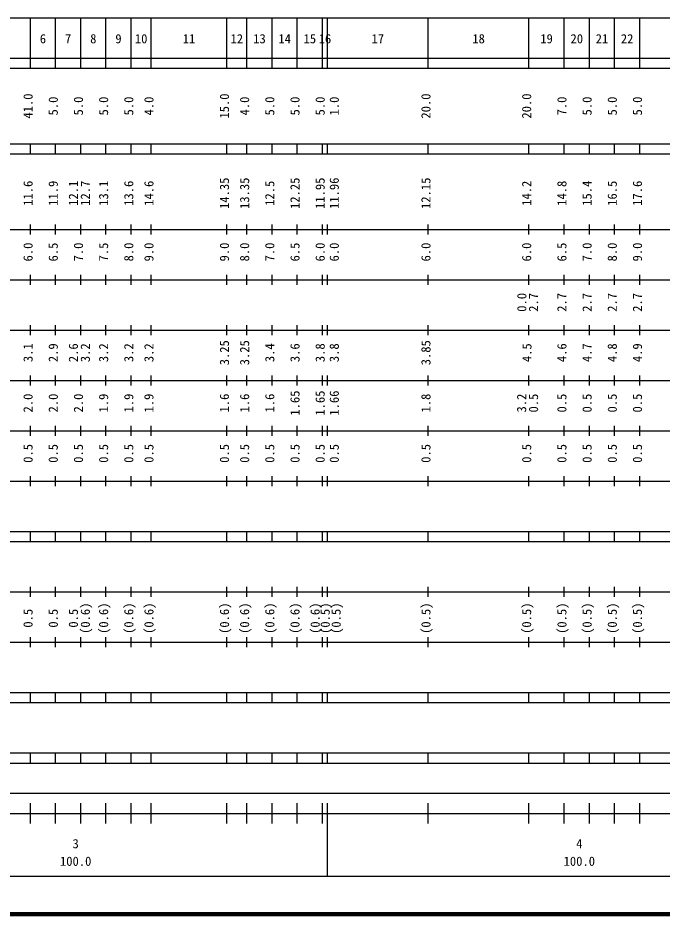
# Model space of a CAD drawing. Units: millimetres on the paper, enlarged 1000 times. Extents: x 40000 to 680000, y 20000 to 380000.
# Drawn here: x 306534 to 434434, y 20000 to 198000 of the extents above; entities that cross this region are included whole.
import ezdxf
from ezdxf.enums import TextEntityAlignment as Align

# ---------------------------------------------------------------- set-up
doc = ezdxf.new("R2010")
doc.units = ezdxf.units.MM
doc.header["$LTSCALE"] = 1000
doc.layers.add('M-TTL', color=2, linetype='Continuous', lineweight=140)
doc.layers.add('M-TTL-BAND', color=7, linetype='Continuous', lineweight=25)
doc.styles.add('ＭＳ ゴシック', font='')
doc.styles.get('ＭＳ ゴシック').set_extended_font_data('MS Gothic')

msp = doc.modelspace()

# ---------------------------------------------------------------- linework, layer by layer
at = {"layer": 'M-TTL'}
msp.add_line((40000, 20000), (680000, 20000), dxfattribs=at)
at = {"layer": 'M-TTL-BAND'}
for p, q in [((68000, 198000), (579000, 198000)), ((309000, 188000), (309000, 198000)), ((314000, 188000), (314000, 198000)), ((319000, 188000), (319000, 198000)), ((324000, 188000), (324000, 198000)), ((329000, 188000), (329000, 198000)), ((333000, 188000), (333000, 198000)), ((348000, 188000), (348000, 198000)), ((352000, 188000), (352000, 198000)), ((357000, 188000), (357000, 198000)), ((362000, 188000), (362000, 198000)), ((367000, 188000), (367000, 198000)), ((368000, 188000), (368000, 198000)), ((388000, 188000), (388000, 198000)), ((408000, 188000), (408000, 198000)), ((415000, 188000), (415000, 198000)), ((420000, 188000), (420000, 198000)), ((425000, 188000), (425000, 198000)), ((430000, 188000), (430000, 198000)), ((40000, 190000), (579000, 190000)), ((40000, 188000), (579000, 188000)), ((40000, 173000), (579000, 173000)), ((309000, 171000), (309000, 173000)), ((314000, 171000), (314000, 173000)), ((319000, 171000), (319000, 173000)), ((324000, 171000), (324000, 173000)), ((329000, 171000), (329000, 173000)), ((333000, 171000), (333000, 173000)), ((348000, 171000), (348000, 173000)), ((352000, 171000), (352000, 173000)), ((357000, 171000), (357000, 173000)), ((362000, 171000), (362000, 173000)), ((367000, 171000), (367000, 173000)), ((368000, 171000), (368000, 173000)), ((388000, 171000), (388000, 173000)), ((408000, 171000), (408000, 173000)), ((415000, 171000), (415000, 173000)), ((420000, 171000), (420000, 173000)), ((425000, 171000), (425000, 173000)), ((430000, 171000), (430000, 173000)), ((40000, 171000), (579000, 171000)), ((309000, 155000), (309000, 157000)), ((314000, 155000), (314000, 157000)), ((319000, 155000), (319000, 157000)), ((324000, 155000), (324000, 157000)), ((329000, 155000), (329000, 157000)), ((333000, 155000), (333000, 157000)), ((348000, 155000), (348000, 157000)), ((352000, 155000), (352000, 157000)), ((357000, 155000), (357000, 157000)), ((362000, 155000), (362000, 157000)), ((367000, 155000), (367000, 157000)), ((368000, 155000), (368000, 157000)), ((388000, 155000), (388000, 157000)), ((408000, 155000), (408000, 157000)), ((415000, 155000), (415000, 157000)), ((420000, 155000), (420000, 157000)), ((425000, 155000), (425000, 157000)), ((430000, 155000), (430000, 157000)), ((40000, 156000), (579000, 156000)), ((46000, 146000), (579000, 146000)), ((309000, 145000), (309000, 147000)), ((314000, 145000), (314000, 147000)), ((319000, 145000), (319000, 147000)), ((324000, 145000), (324000, 147000)), ((329000, 145000), (329000, 147000)), ((333000, 145000), (333000, 147000)), ((348000, 145000), (348000, 147000)), ((352000, 145000), (352000, 147000)), ((357000, 145000), (357000, 147000)), ((362000, 145000), (362000, 147000)), ((367000, 145000), (367000, 147000)), ((368000, 145000), (368000, 147000)), ((388000, 145000), (388000, 147000)), ((408000, 145000), (408000, 147000)), ((415000, 145000), (415000, 147000)), ((420000, 145000), (420000, 147000)), ((425000, 145000), (425000, 147000)), ((430000, 145000), (430000, 147000)), ((52000, 136000), (579000, 136000)), ((309000, 135000), (309000, 137000)), ((314000, 135000), (314000, 137000)), ((319000, 135000), (319000, 137000)), ((324000, 135000), (324000, 137000)), ((329000, 135000), (329000, 137000)), ((333000, 135000), (333000, 137000)), ((348000, 135000), (348000, 137000)), ((352000, 135000), (352000, 137000)), ((357000, 135000), (357000, 137000)), ((362000, 135000), (362000, 137000)), ((367000, 135000), (367000, 137000)), ((368000, 135000), (368000, 137000)), ((388000, 135000), (388000, 137000)), ((408000, 135000), (408000, 137000)), ((415000, 135000), (415000, 137000)), ((420000, 135000), (420000, 137000)), ((425000, 135000), (425000, 137000)), ((430000, 135000), (430000, 137000)), ((309000, 125000), (309000, 127000)), ((314000, 125000), (314000, 127000)), ((319000, 125000), (319000, 127000)), ((324000, 125000), (324000, 127000)), ((329000, 125000), (329000, 127000)), ((333000, 125000), (333000, 127000)), ((348000, 125000), (348000, 127000)), ((352000, 125000), (352000, 127000)), ((357000, 125000), (357000, 127000)), ((362000, 125000), (362000, 127000)), ((367000, 125000), (367000, 127000)), ((368000, 125000), (368000, 127000)), ((388000, 125000), (388000, 127000)), ((408000, 125000), (408000, 127000)), ((415000, 125000), (415000, 127000)), ((420000, 125000), (420000, 127000)), ((425000, 125000), (425000, 127000)), ((430000, 125000), (430000, 127000)), ((46000, 126000), (579000, 126000)), ((52000, 116000), (579000, 116000)), ((309000, 115000), (309000, 117000)), ((314000, 115000), (314000, 117000)), ((319000, 115000), (319000, 117000)), ((324000, 115000), (324000, 117000)), ((329000, 115000), (329000, 117000)), ((333000, 115000), (333000, 117000)), ((348000, 115000), (348000, 117000)), ((352000, 115000), (352000, 117000)), ((357000, 115000), (357000, 117000)), ((362000, 115000), (362000, 117000)), ((367000, 115000), (367000, 117000)), ((368000, 115000), (368000, 117000)), ((388000, 115000), (388000, 117000)), ((408000, 115000), (408000, 117000)), ((415000, 115000), (415000, 117000)), ((420000, 115000), (420000, 117000)), ((425000, 115000), (425000, 117000)), ((430000, 115000), (430000, 117000)), ((309000, 105000), (309000, 107000)), ((314000, 105000), (314000, 107000)), ((319000, 105000), (319000, 107000)), ((324000, 105000), (324000, 107000)), ((329000, 105000), (329000, 107000)), ((333000, 105000), (333000, 107000)), ((348000, 105000), (348000, 107000)), ((352000, 105000), (352000, 107000)), ((357000, 105000), (357000, 107000)), ((362000, 105000), (362000, 107000)), ((367000, 105000), (367000, 107000)), ((368000, 105000), (368000, 107000)), ((388000, 105000), (388000, 107000)), ((408000, 105000), (408000, 107000)), ((415000, 105000), (415000, 107000)), ((420000, 105000), (420000, 107000)), ((425000, 105000), (425000, 107000)), ((430000, 105000), (430000, 107000)), ((46000, 106000), (579000, 106000)), ((40000, 96000), (579000, 96000)), ((309000, 94000), (309000, 96000)), ((314000, 94000), (314000, 96000)), ((319000, 94000), (319000, 96000)), ((324000, 94000), (324000, 96000)), ((329000, 94000), (329000, 96000)), ((333000, 94000), (333000, 96000)), ((348000, 94000), (348000, 96000)), ((352000, 94000), (352000, 96000)), ((357000, 94000), (357000, 96000)), ((362000, 94000), (362000, 96000)), ((367000, 94000), (367000, 96000)), ((368000, 94000), (368000, 96000)), ((388000, 94000), (388000, 96000)), ((408000, 94000), (408000, 96000)), ((415000, 94000), (415000, 96000)), ((420000, 94000), (420000, 96000)), ((425000, 94000), (425000, 96000)), ((430000, 94000), (430000, 96000)), ((40000, 94000), (579000, 94000)), ((49000, 84000), (579000, 84000)), ((309000, 83000), (309000, 85000)), ((314000, 83000), (314000, 85000)), ((319000, 83000), (319000, 85000)), ((324000, 83000), (324000, 85000)), ((329000, 83000), (329000, 85000)), ((333000, 83000), (333000, 85000)), ((348000, 83000), (348000, 85000)), ((352000, 83000), (352000, 85000)), ((357000, 83000), (357000, 85000)), ((362000, 83000), (362000, 85000)), ((367000, 83000), (367000, 85000)), ((368000, 83000), (368000, 85000)), ((388000, 83000), (388000, 85000)), ((408000, 83000), (408000, 85000)), ((415000, 83000), (415000, 85000)), ((420000, 83000), (420000, 85000)), ((425000, 83000), (425000, 85000)), ((430000, 83000), (430000, 85000)), ((309000, 73000), (309000, 75000)), ((314000, 73000), (314000, 75000)), ((319000, 73000), (319000, 75000)), ((324000, 73000), (324000, 75000)), ((329000, 73000), (329000, 75000)), ((333000, 73000), (333000, 75000)), ((348000, 73000), (348000, 75000)), ((352000, 73000), (352000, 75000)), ((357000, 73000), (357000, 75000)), ((362000, 73000), (362000, 75000)), ((367000, 73000), (367000, 75000)), ((368000, 73000), (368000, 75000)), ((388000, 73000), (388000, 75000)), ((408000, 73000), (408000, 75000)), ((415000, 73000), (415000, 75000)), ((420000, 73000), (420000, 75000)), ((425000, 73000), (425000, 75000)), ((430000, 73000), (430000, 75000)), ((40000, 74000), (579000, 74000)), ((40000, 64000), (579000, 64000)), ((309000, 62000), (309000, 64000)), ((314000, 62000), (314000, 64000)), ((319000, 62000), (319000, 64000)), ((324000, 62000), (324000, 64000)), ((329000, 62000), (329000, 64000)), ((333000, 62000), (333000, 64000)), ((348000, 62000), (348000, 64000)), ((352000, 62000), (352000, 64000)), ((357000, 62000), (357000, 64000)), ((362000, 62000), (362000, 64000)), ((367000, 62000), (367000, 64000)), ((368000, 62000), (368000, 64000)), ((388000, 62000), (388000, 64000)), ((408000, 62000), (408000, 64000)), ((415000, 62000), (415000, 64000)), ((420000, 62000), (420000, 64000)), ((425000, 62000), (425000, 64000)), ((430000, 62000), (430000, 64000)), ((40000, 62000), (579000, 62000)), ((40000, 52000), (579000, 52000)), ((309000, 50000), (309000, 52000)), ((314000, 50000), (314000, 52000)), ((319000, 50000), (319000, 52000)), ((324000, 50000), (324000, 52000)), ((329000, 50000), (329000, 52000)), ((333000, 50000), (333000, 52000)), ((348000, 50000), (348000, 52000)), ((352000, 50000), (352000, 52000)), ((357000, 50000), (357000, 52000)), ((362000, 50000), (362000, 52000)), ((367000, 50000), (367000, 52000)), ((368000, 50000), (368000, 52000)), ((388000, 50000), (388000, 52000)), ((408000, 50000), (408000, 52000)), ((415000, 50000), (415000, 52000)), ((420000, 50000), (420000, 52000)), ((425000, 50000), (425000, 52000)), ((430000, 50000), (430000, 52000)), ((40000, 50000), (579000, 50000)), ((71000, 44000), (565000, 44000)), ((309000, 38000), (309000, 42000)), ((314000, 38000), (314000, 42000)), ((319000, 38000), (319000, 42000)), ((324000, 38000), (324000, 42000)), ((329000, 38000), (329000, 42000)), ((333000, 38000), (333000, 42000)), ((348000, 38000), (348000, 42000)), ((352000, 38000), (352000, 42000)), ((357000, 38000), (357000, 42000)), ((362000, 38000), (362000, 42000)), ((367000, 38000), (367000, 42000)), ((368000, 27500), (368000, 42000)), ((388000, 38000), (388000, 42000)), ((408000, 38000), (408000, 42000)), ((415000, 38000), (415000, 42000)), ((420000, 38000), (420000, 42000)), ((425000, 38000), (425000, 42000)), ((430000, 38000), (430000, 42000)), ((40000, 40000), (579000, 40000)), ((68000, 27500), (579000, 27500))]:
    msp.add_line(p, q, dxfattribs=at)

# ---------------------------------------------------------------- texts
at = {"layer": 'M-TTL-BAND', "style": 'ＭＳ ゴシック'}
for s, p in [('6', (311500, 192405)), ('7', (316500, 192405)), ('8', (321500, 192405)), ('9', (326500, 192405)), ('10', (331000, 192405)), ('11', (340500, 192405)), ('12', (350000, 192405)), ('13', (354500, 192405)), ('14', (359500, 192405)), ('15', (364500, 192405)), ('16', (367500, 192405)), ('17', (378000, 192405)), ('18', (398000, 192405)), ('19', (411500, 192405)), ('20', (417500, 192405)), ('21', (422500, 192405)), ('22', (427500, 192405)), ('3', (318000, 32523)), ('4', (418000, 32523)), ('100.0', (318000, 29033)), ('100.0', (418000, 29033))]:
    msp.add_text(s, height=1833, dxfattribs=at).set_placement(p, align=Align.BOTTOM_CENTER)
for s, p in [('41.0', (310000, 180500)), ('5.0', (315000, 180500)), ('5.0', (320000, 180500)), ('5.0', (325000, 180500)), ('5.0', (330000, 180500)), ('4.0', (334000, 180500)), ('15.0', (349000, 180500)), ('4.0', (353000, 180500)), ('5.0', (358000, 180500)), ('5.0', (363000, 180500)), ('5.0', (368000, 180500)), ('1.0', (370799, 180500)), ('20.0', (389000, 180500)), ('20.0', (409000, 180500)), ('7.0', (416000, 180500)), ('5.0', (421000, 180500)), ('5.0', (426000, 180500)), ('5.0', (431000, 180500)), ('11.6', (310000, 163174)), ('12.1', (319000, 163174)), ('13.1', (325000, 163174)), ('13.6', (330000, 163174)), ('14.6', (334000, 163174)), ('14.35', (349000, 163174)), ('13.35', (353000, 163174)), ('12.25', (363000, 163174)), ('11.95', (368000, 163174)), ('11.96', (370799, 163174)), ('12.15', (389000, 163174)), ('14.2', (409000, 163174)), ('14.8', (416000, 163174)), ('15.4', (421000, 163174)), ('17.6', (431000, 163174)), ('11.9', (315000, 163174)), ('12.7', (321370, 163174)), ('12.5', (358000, 163174)), ('16.5', (426000, 163174)), ('6.0', (310000, 151500)), ('6.5', (315000, 151500)), ('7.0', (320000, 151500)), ('7.5', (325000, 151500)), ('8.0', (330000, 151500)), ('9.0', (334000, 151500)), ('9.0', (349000, 151500)), ('8.0', (353000, 151500)), ('7.0', (358000, 151500)), ('6.5', (363000, 151500)), ('6.0', (368000, 151500)), ('6.0', (370799, 151500)), ('6.0', (389000, 151500)), ('6.0', (409000, 151500)), ('6.5', (416000, 151500)), ('7.0', (421000, 151500)), ('8.0', (426000, 151500)), ('9.0', (431000, 151500)), ('0.0', (408044, 141500)), ('2.7', (410370, 141500)), ('2.7', (416000, 141500)), ('2.7', (421000, 141500)), ('2.7', (426000, 141500)), ('2.7', (431000, 141500)), ('3.25', (349000, 131500)), ('3.25', (353000, 131500)), ('3.85', (389000, 131500)), ('3.1', (310000, 131500)), ('2.9', (315000, 131500)), ('2.6', (319000, 131500)), ('3.2', (321370, 131500)), ('3.2', (325000, 131500)), ('3.2', (330000, 131500)), ('3.2', (334000, 131500)), ('3.4', (358000, 131500)), ('3.6', (363000, 131500)), ('3.8', (368000, 131500)), ('3.8', (370799, 131500)), ('4.5', (409055, 131500)), ('4.6', (416000, 131500)), ('4.7', (421000, 131500)), ('4.8', (426000, 131500)), ('4.9', (431000, 131500)), ('2.0', (310000, 121500)), ('2.0', (315000, 121500)), ('2.0', (320000, 121500)), ('1.9', (325000, 121500)), ('1.9', (330000, 121500)), ('1.9', (334000, 121500)), ('1.6', (349000, 121500)), ('1.6', (353000, 121500)), ('1.6', (358000, 121500)), ('1.65', (363000, 121500)), ('1.65', (368000, 121500)), ('1.66', (370799, 121500)), ('1.8', (389000, 121500)), ('3.2', (408000, 121500)), ('0.5', (410370, 121500)), ('0.5', (416000, 121500)), ('0.5', (421000, 121500)), ('0.5', (426000, 121500)), ('0.5', (431000, 121500)), ('0.5', (310000, 111500)), ('0.5', (315000, 111500)), ('0.5', (320000, 111500)), ('0.5', (325000, 111500)), ('0.5', (330000, 111500)), ('0.5', (334000, 111500)), ('0.5', (349000, 111500)), ('0.5', (353000, 111500)), ('0.5', (358000, 111500)), ('0.5', (363000, 111500)), ('0.5', (368000, 111500)), ('0.5', (370799, 111500)), ('0.5', (389000, 111500)), ('0.5', (409000, 111500)), ('0.5', (416000, 111500)), ('0.5', (421000, 111500)), ('0.5', (426000, 111500)), ('0.5', (431000, 111500)), ('0.5', (310000, 78764)), ('0.5', (315000, 78764)), ('0.5', (319000, 78764)), ('(0.6)', (321370, 78764)), ('(0.6)', (325000, 78764)), ('(0.6)', (330000, 78764)), ('(0.6)', (334000, 78764)), ('(0.6)', (349000, 78764)), ('(0.6)', (353000, 78764)), ('(0.6)', (358000, 78764)), ('(0.6)', (363000, 78764)), ('(0.6)', (367000, 78764)), ('(0.5)', (369000, 78764)), ('(0.5)', (371169, 78764)), ('(0.5)', (389000, 78764)), ('(0.5)', (409000, 78764)), ('(0.5)', (416000, 78764)), ('(0.5)', (421000, 78764)), ('(0.5)', (426000, 78764)), ('(0.5)', (431000, 78764))]:
    msp.add_text(s, height=1833, rotation=90, dxfattribs=at).set_placement(p, align=Align.BOTTOM_CENTER)

doc.saveas('drawing.dxf')
